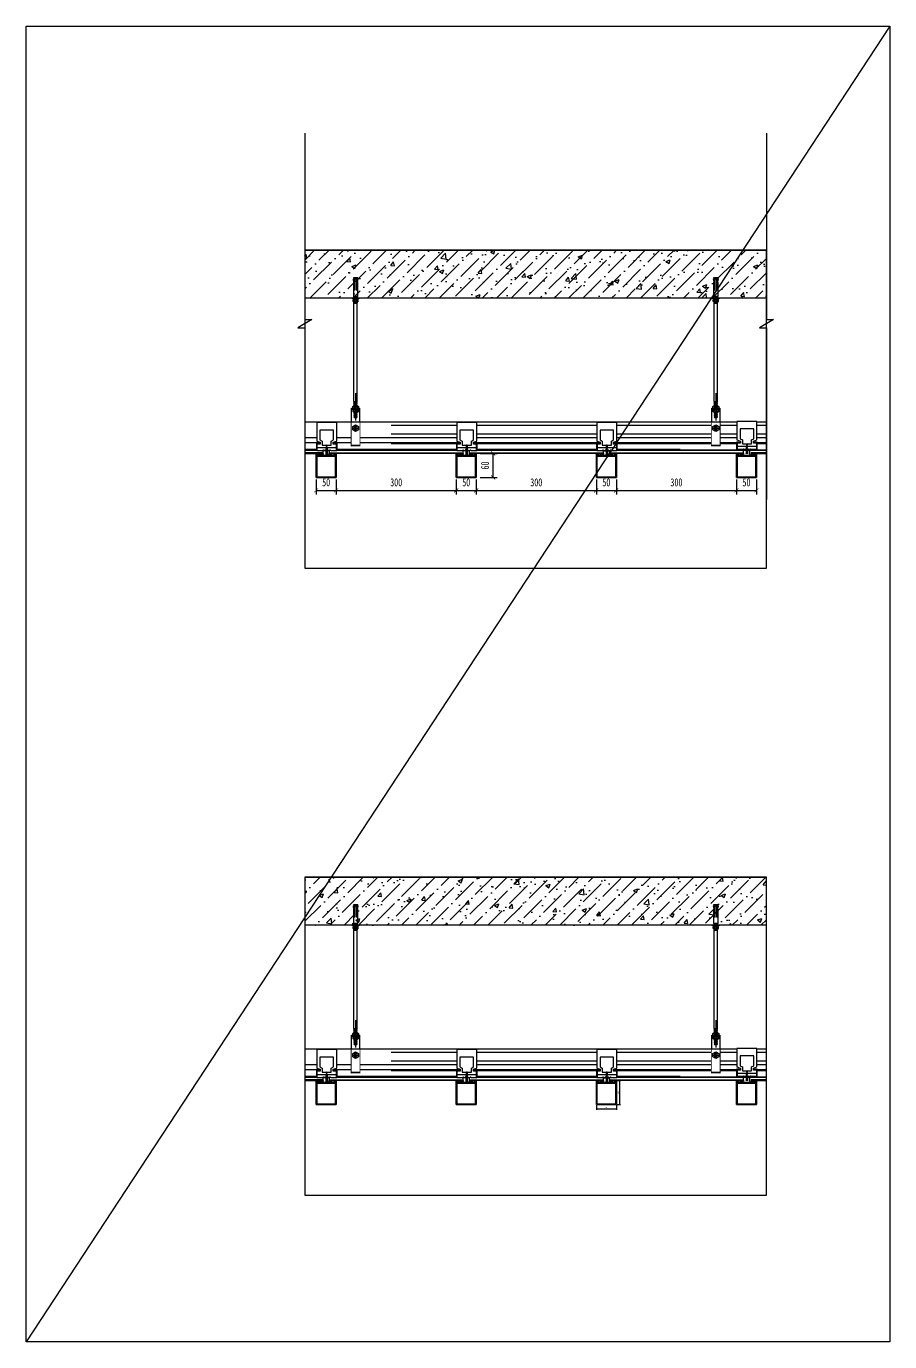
# Model space of a CAD drawing. Header units: millimetres. Extents: x 413534 to 445094, y -245300 to -235817.
# Drawn here: x 421100 to 423257, y -244088 to -240801 of the extents above; entities that cross this region are included whole.
import ezdxf
from ezdxf.xclip import XClip

# ---------------------------------------------------------------- set-up
doc = ezdxf.new("R2010")
doc.units = ezdxf.units.MM
doc.header["$LTSCALE"] = 150
doc.header["$MEASUREMENT"] = 0
doc.header["$XCLIPFRAME"] = 2
for name, pattern in [('CENTER', [50.8, 31.75, -6.35, 6.35, -6.35]), ('DASH', [0.35, 0.25, -0.1]), ('DASHEDX2', [38.1, 25.4, -12.7])]:
    doc.linetypes.add(name, pattern=pattern)
doc.layers.get('Defpoints').update_dxf_attribs({"color": 6})
for name, color, linetype in [('4-Fine(立面细线)', 251, 'Continuous'), ('D-节点填充', 250, 'Continuous'), ('D-造型细线', 146, 'Continuous'), ('E-楼板、墙体', 6, 'Continuous'), ('E-立面造型线', 3, 'Continuous'), ('E-顶面轮廓线', 4, 'Continuous')]:
    doc.layers.add(name, color=color, linetype=linetype)
doc.layers.add('DEFPOINTS(视图框)', color=250, linetype='Continuous', plot=False)
doc.styles.add('DIM', font='', dxfattribs={"width": 0.7})
doc.styles.get('DIM').set_extended_font_data('SimSun')
doc.dimstyles.new('10', dxfattribs={"dimscale": 10, "dimtxt": 2, "dimasz": 1, "dimexe": 1, "dimexo": 1, "dimgap": 1, "dimtad": 1, "dimdec": 0, "dimzin": 0, "dimdsep": 46, "dimtxsty": 'DIM', "dimblk": 'ARCHTICK', "dimcen": 0, "dimclrd": 5, "dimclre": 5, "dimclrt": 35, "dimadec": 0, "dimazin": 0, "dimtfac": 0.5, "dimtdec": 0, "dimtix": 1, "dimtmove": 2, "dimatfit": 2, "dimldrblk": 'A', "dimfxl": 0, "dimtolj": 1, "dimtzin": 0, "dimlwd": -1, "dimlwe": -1, "dimarcsym": 0})
doc.dimstyles.new('2', dxfattribs={"dimscale": 2, "dimtxt": 2, "dimasz": 1, "dimexe": 1, "dimexo": 1, "dimgap": 1, "dimtad": 1, "dimdec": 0, "dimzin": 0, "dimdsep": 46, "dimtxsty": 'DIM', "dimblk": 'ARCHTICK', "dimcen": 0, "dimclrd": 5, "dimclre": 5, "dimclrt": 35, "dimadec": 0, "dimazin": 0, "dimtfac": 0.5, "dimtdec": 0, "dimtix": 1, "dimtmove": 2, "dimatfit": 2, "dimldrblk": 'A', "dimfxl": 0, "dimtolj": 1, "dimtzin": 0, "dimlwd": -1, "dimlwe": -1, "dimarcsym": 0})

# ---------------------------------------------------------------- blocks, each defined once
blk = doc.blocks.new('BZ')
at = {"layer": 'E-立面造型线', "color": 146}
for p, q in [((0, 915.2), (0, 449.8)), ((17.3, 449.8), (-17.7, 429.2)), ((-17.7, 429.2), (0, 429.2)), ((0, 449.8), (17.3, 449.8)), ((0, 429.2), (0, 0))]:
    blk.add_line(p, q, dxfattribs=at)
blk = doc.blocks.new('*U107')
at = {"color": 251, "linetype": 'DASH', "ltscale": 25}
for p, q in [((0, 30), (1270.3, 30)), ((0, 8), (1270.3, 8))]:
    blk.add_line(p, q, dxfattribs=at)
blk.add_lwpolyline([(0, 38), (1270.3, 38), (1270.3, 0), (0, 0)], close=True)
blk = doc.blocks.new('*U106')
blk.add_lwpolyline([(0, 0), (1270.7, 0), (1270.7, 19), (0, 19)], close=True)
at = {"color": 251, "linetype": 'DASH', "ltscale": 25}
for points in [[(1270.7, 16), (0, 16)], [(0, 3), (1270.7, 3)]]:
    blk.add_lwpolyline(points, dxfattribs=at)
blk = doc.blocks.new('A$C2A732D7B')
blk.add_wipeout([(25, 10), (25, 29), (20, 29), (20, 26), (16.5, 26), (16.5, 31), (25, 34), (25, 80), (-25, 80), (-25, 34), (-16.5, 31), (-16.5, 26), (-20, 26), (-20, 29), (-25, 29), (-25, 10), (-12, 10), (-9, 11), (-6, 10), (-3, 11), (0, 10), (3, 11), (6, 10), (9, 11), (12, 10)])
for points in [[(-25, 80), (-25, 34), (-16.5, 31), (-16.5, 26), (-24.5, 26), (-24.5, 18), (24.5, 18), (24.5, 26), (16.5, 26), (16.5, 31), (25, 34), (25, 80)], [(20.5, 26), (20, 26), (20, 29), (25, 29), (25, 10), (12, 10), (9, 11), (6, 10), (3, 11), (0, 10), (-3, 11), (-6, 10), (-9, 11), (-12, 10), (-25, 10), (-25, 29), (-20, 29), (-20, 26), (-20.5, 26), (-20.5, 28.5), (-24.5, 28.5), (-24.5, 10.5), (-12.1, 10.5), (-9, 11.5), (-6, 10.5), (-3, 11.5), (0, 10.5), (3, 11.5), (6, 10.5), (9, 11.5), (12.1, 10.5), (24.5, 10.5), (24.5, 28.5), (20.5, 28.5)]]:
    blk.add_lwpolyline(points, close=True)
at = {"color": 251}
blk.add_lwpolyline([(-17, 61.3), (-17, 36.9), (-11.5, 33.9), (-11.5, 24), (11.5, 24), (11.5, 33.9), (17, 36.9), (17, 61.3)], close=True, dxfattribs=at)
at = {"color": 251, "ltscale": 0.1}
blk.add_lwpolyline([(-1.2, 17.5), (-0.7, 18.4), (-1.1, 19.1), (-0.7, 20), (-0.9, 20.6), (-0.6, 21.5), (-0.8, 22.2), (-0.5, 23), (-0.7, 23.7), (0, 25), (0.6, 24.2), (0.5, 23.4), (0.7, 22.7), (0.6, 21.9), (0.9, 21.3), (0.7, 20.5), (1, 19.9), (0.7, 19), (1.2, 18.3), (0.8, 17.3), (1.2, 16.7), (0.9, 15.7), (1.2, 15), (0.8, 14), (1.2, 13.3), (0.8, 12.4), (1.2, 11.7), (0.8, 10.7), (1.2, 10), (0.8, 9.1), (1.2, 8.3), (1.2, 1.4), (2.5, 0), (-2.5, 0), (-1.2, 1.4), (-1.2, 9.1), (-1.2, 9.1), (-0.8, 10.1), (-1.2, 10.8), (-0.8, 11.8), (-1.2, 12.5), (-0.8, 13.4), (-1.2, 14.1), (-0.8, 15.1), (-1.2, 15.8), (-0.7, 16.8)], close=True, dxfattribs=at)
blk = doc.blocks.new('*U108')
at = {"ltscale": 0.3}
for p, q in [((-4, 111), (-4, 368)), ((4, 110.2), (4, 368))]:
    blk.add_line(p, q, dxfattribs=at)
for p, q in [((4, 110.2), (-4, 111)), ((4, 107), (-4, 107.8)), ((4, 103.8), (-4, 104.6)), ((4, 100.6), (-4, 101.4)), ((-3.2, 109.3), (3.2, 108.7)), ((-3.2, 106.1), (3.2, 105.5)), ((-3.2, 102.9), (3.2, 102.3)), ((-3.2, 99.7), (3.2, 99.1)), ((10, 91), (-10, 91)), ((4, 81.4), (-4, 80.6)), ((4, 78.2), (-4, 77.4)), ((-3.6, 97.6), (-3.6, 93.6)), ((-3.6, 84.4), (-3.6, 88.4)), ((-3.2, 82.3), (3.2, 82.9)), ((-3.2, 79.1), (3.2, 79.7)), ((-3.2, 75.9), (3.2, 76.5)), ((3.6, 97.6), (3.6, 93.6)), ((3.6, 84.4), (3.6, 88.4))]:
    blk.add_line(p, q)
for points in [[(-4, 98.2), (-3.2, 99.7), (-4, 101.4), (-3.2, 102.9), (-4, 104.6), (-3.2, 106.1), (-4, 107.8), (-3.2, 109.3), (-4, 111)], [(3.6, 98.2), (3.2, 99.1), (4, 100.6), (3.2, 102.3), (4, 103.8), (3.2, 105.5), (4, 107), (3.2, 108.7), (4, 110.2)], [(7.2, 91), (7.2, 89), (-7.2, 89), (-7.2, 91)]]:
    blk.add_lwpolyline(points)
blk.add_lwpolyline([(10, -2), (10, 93), (-10, 93), (-10, -2)], close=True)
for points in [[(3.6, 98.2), (-4, 98.2), (-5.4, 98.2, 0.22641), (-7.2, 97.5), (-7.2, 93.7, 0.193582), (-5.3, 93), (-3.4, 93), (3.4, 93), (5.3, 93, 0.201578), (7.2, 93.7), (7.2, 97.5, 0.203722), (5.4, 98.2)], [(3.6, 83.8), (-4, 83.8), (-5.4, 83.8, -0.22641), (-7.2, 84.5), (-7.2, 88.3, -0.193582), (-5.3, 89), (-3.4, 89), (3.4, 89), (5.3, 89, -0.201578), (7.2, 88.3), (7.2, 84.5, -0.203722), (5.4, 83.8)]]:
    blk.add_lwpolyline(points, format="xyb", close=True)
for points in [[(-5.3, 98.2, -0.219294), (-3.6, 97.6, -0.173205), (3.6, 97.6, -0.102242), (5.3, 98.2)], [(-5.3, 93, 0.219294), (-3.6, 93.6, 0.173205), (3.6, 93.6, 0.102242), (5.3, 93)], [(-5.3, 89, -0.219294), (-3.6, 88.4, -0.173205), (3.6, 88.4, -0.102242), (5.3, 89)], [(-5.3, 83.8, 0.219294), (-3.6, 84.4, 0.173205), (3.6, 84.4, 0.102242), (5.3, 83.8)]]:
    blk.add_lwpolyline(points, format="xyb")
blk.add_wipeout([(-10, 58), (10, 58), (10, -2), (-10, -2)])
at = {"color": 251, "linetype": 'CENTER', "ltscale": 3}
for p, q in [((0, 130.4), (0, 62.8)), ((7.4, 43), (-7.4, 43)), ((0, 35.6), (0, 50.4))]:
    blk.add_line(p, q, dxfattribs=at)
for p, q in [((4, 75), (-4, 74.2)), ((4, 71.8), (-4, 71)), ((3.2, 70), (-3.5, 70)), ((-3.2, 72.7), (3.2, 73.3)), ((-10, 58), (10, 58))]:
    blk.add_line(p, q)
at = {"color": 251, "linetype": 'DASH', "ltscale": 15}
blk.add_line((-10, 0), (10, 0), dxfattribs=at)
for points in [[(-3.5, 70), (-4, 71), (-3.2, 72.7), (-4, 74.2), (-3.2, 75.9), (-4, 77.4), (-3.2, 79.1), (-4, 80.6), (-3.2, 82.3), (-4, 83.8)], [(3.6, 83.8), (3.2, 82.9), (4, 81.4), (3.2, 79.7), (4, 78.2), (3.2, 76.5), (4, 75), (3.2, 73.3), (4, 71.8), (3.2, 70)]]:
    blk.add_lwpolyline(points)
blk.add_lwpolyline([(0, 51.3), (-7.2, 47.1), (-7.2, 38.8), (0, 34.6), (7.2, 38.8), (7.2, 47.1)], close=True)
blk.add_circle((0, 42.9), 4.62)
blk = doc.blocks.new('g434t')
at = {"layer": '4-Fine(立面细线)', "color": 251, "linetype": 'DASHEDX2', "ltscale": 0.02}
for p, q in [((2366.1, 1133.6), (2366.1, 1119.6)), ((2366.1, 1133.6), (2371.1, 1130.6)), ((2366.1, 1119.6), (2371.1, 1122.6)), ((2371.1, 1134.6), (2371.1, 1130.6)), ((2406.1, 1130.6), (2371.1, 1130.6)), ((2406.1, 1128.6), (2371.1, 1128.6)), ((2371.1, 1128.6), (2371.1, 1124.6)), ((2371.1, 1124.6), (2406.1, 1124.6)), ((2371.1, 1122.6), (2406.1, 1122.6)), ((2371.1, 1122.6), (2371.1, 1118.6)), ((2426.1, 1132.6), (2381.1, 1132.6)), ((2381.1, 1120.6), (2426.1, 1120.6)), ((2406.1, 1128.6), (2406.1, 1130.6)), ((2406.1, 1122.6), (2406.1, 1124.6)), ((2426.1, 1120.6), (2426.1, 1132.6)), ((2436.1, 1132.6), (2435.1, 1132)), ((2436.1, 1120.6), (2435.1, 1121.2)), ((2441.5, 1134.6), (2436.8, 1134.6)), ((2441.4, 1130.6), (2436.8, 1130.6)), ((2436.8, 1122.6), (2441.5, 1122.6)), ((2441.4, 1118.6), (2436.8, 1118.6)), ((2442.1, 1132.6), (2443.1, 1131.6)), ((2442.1, 1120.6), (2443.1, 1121.6)), ((2446.1, 1131.6), (2443.1, 1131.6)), ((2443.1, 1131.6), (2443.1, 1121.6)), ((2443.1, 1121.6), (2446.1, 1121.6)), ((2447.1, 1130.6), (2446.1, 1131.6)), ((2446.1, 1121.6), (2446.1, 1131.6)), ((2447.1, 1122.6), (2446.1, 1121.6)), ((2447.1, 1130.6), (2447.1, 1122.6))]:
    blk.add_line(p, q, dxfattribs=at)
for points in [[(2431.1, 1121.6), (2431.1, 1131.6), (2426.1, 1131.6), (2426.1, 1121.6)], [(2431.1, 1116.6), (2433.1, 1116.6), (2433.1, 1136.6), (2431.1, 1136.6)], [(2433.1, 1120.6), (2435.1, 1120.6), (2435.1, 1132.6), (2433.1, 1132.6)]]:
    blk.add_lwpolyline(points, close=True, dxfattribs=at)
for centre, radius, start, end in [((2405.9, 1282.3), 151.7, 256.7643, 260.6158), ((2405.9, 970.9), 151.7, 99.3842, 103.2357), ((2439.5, 1132.7), 3.34, 144.3427, 217.9547), ((2448.4, 1126.5), 12.2, 160.3368, 198.504), ((2439.5, 1120.7), 3.34, 144.3427, 217.9547), ((2438.8, 1132.7), 3.34, 322.0453, 35.6573), ((2429.9, 1126.5), 12.2, 341.496, 19.6632), ((2438.8, 1120.7), 3.34, 322.0453, 35.6573)]:
    blk.add_arc(centre, radius, start, end, dxfattribs=at)
blk = doc.blocks.new('SSFF')
at = {"layer": 'D-节点填充'}
h = blk.add_hatch(dxfattribs=at)
h.set_pattern_fill('ANSI36', color=256, scale=8, style=0)
h.set_pattern_definition([(45, (421220.376, -241780.49), (13.4704, 49.3914), [63.5, -12.7, 0, -12.7])])
h.paths.add_polyline_path([(423052.9, -241480.2), (423052.9, -241360.2), (421452.9, -241360.2), (421393.3, -241360.2), (421393.3, -241480.2), (421652.9, -241480.2), (421652.9, -241480.2)])
h = blk.add_hatch(dxfattribs=at)
h.set_pattern_fill('AR-CONC', color=256, scale=0.6, style=0)
h.set_pattern_definition([(50, (421220.38, -241780.49), (109.311, -9.5635), [11.43, -125.73]), (355, (421220.38, -241780.49), (-21.146, 114.634), [9.144, -100.584]), (100.451, (421229.48, -241781.29), (88.1655, 105.07), [9.714, -106.854]), (46.184, (421220.38, -241750.01), (162.647, -25.225), [17.145, -188.595]), (96.636, (421233.93, -241752.11), (142.443, 148.455), [14.571, -160.281]), (351.184, (421220.38, -241750.01), (142.443, 148.455), [13.716, -150.876]), (21, (421235.62, -241757.63), (90.969, -61.3593), [11.43, -125.73]), (326, (421235.62, -241757.63), (37.081, 110.513), [9.144, -100.584]), (71.4514, (421243.2, -241762.74), (128.05, 49.154), [9.714, -106.854]), (37.5, (421220.376, -241780.49), (1.8532, 50.733), [0, -99.3648, 0, -102.108, 0, -100.965]), (7.5, (421220.376, -241780.49), (40.0918, 60.1083), [0, -58.2168, 0, -97.0788, 0, -38.481]), (327.5, (421186.39, -241780.49), (81.3544, -3.43725), [0, -38.1, 0, -118.872, 0, -157.734]), (317.5, (421171.15, -241780.49), (88.8775, 15.256), [0, -49.53, 0, -78.9432, 0, -112.014])])
h.paths.add_polyline_path([(423052.9, -241480.2), (423052.9, -241360.2), (421452.9, -241360.2), (421393.3, -241360.2), (421393.3, -241480.2), (421652.9, -241480.2), (421652.9, -241480.2)])
at = {"layer": 'D-造型细线', "color": 44}
for p, q in [((422175.6, -241875.2, 220.5), (422175.6, -241869.7, 220.5)), ((422175.7, -241875.2, 220.5), (422175.7, -241869.7, 220.5)), ((422175.8, -241875.2, 220.4), (422175.8, -241869.7, 220.4)), ((422175.8, -241875.2, 220.3), (422175.8, -241869.7, 220.3)), ((422177.4, -241872.2, 220.5), (422211.1, -241872.2, 220.5)), ((422191.6, -241861.1, 19.4), (422191.6, -241861.2, 19.4)), ((422191.6, -241861.1, 19.4), (422206.6, -241861.1, 199.5)), ((422206.6, -241861.2, 199.5), (422191.6, -241861.2, 19.4)), ((422206.6, -241861.1, 199.5), (422206.6, -241861.2, 199.5)), ((422220.9, -241869.7, 220.5), (422222.6, -241869.7, 220.5)), ((422220.9, -241872.2, 220.5), (422220.9, -241869.7, 220.5)), ((422222.4, -241874.2, 220.7), (422222.4, -241869.7, 220.7)), ((422222.4, -241874.2, 220.6), (422222.4, -241869.7, 220.6)), ((422222.5, -241874.2, 220.5), (422222.5, -241869.7, 220.5)), ((422222.6, -241874.2, 220.5), (422222.6, -241869.7, 220.5)), ((422525.6, -241875.2, 220.5), (422525.6, -241869.7, 220.5)), ((422525.7, -241875.2, 220.5), (422525.7, -241869.7, 220.5)), ((422525.8, -241875.2, 220.4), (422525.8, -241869.7, 220.4)), ((422525.8, -241875.2, 220.3), (422525.8, -241869.7, 220.3)), ((422527.4, -241872.2, 220.5), (422561.1, -241872.2, 220.5)), ((422541.6, -241861.3, 19.4), (422541.6, -241861.4, 19.4)), ((422541.6, -241861.3, 19.4), (422556.6, -241861.3, 199.5)), ((422556.6, -241861.4, 199.5), (422541.6, -241861.4, 19.4)), ((422556.6, -241861.3, 199.5), (422556.6, -241861.4, 199.5)), ((422570.9, -241869.7, 220.5), (422572.6, -241869.7, 220.5)), ((422570.9, -241872.2, 220.5), (422570.9, -241869.7, 220.5)), ((422572.4, -241874.2, 220.7), (422572.4, -241869.7, 220.7)), ((422572.4, -241874.2, 220.6), (422572.4, -241869.7, 220.6)), ((422572.5, -241874.2, 220.5), (422572.5, -241869.7, 220.5)), ((422572.6, -241874.2, 220.5), (422572.6, -241869.7, 220.5)), ((422875.6, -241875.2, 220.5), (422875.6, -241869.7, 220.5)), ((422875.7, -241875.2, 220.5), (422875.7, -241869.7, 220.5)), ((422875.8, -241875.2, 220.4), (422875.8, -241869.7, 220.4)), ((422875.8, -241875.2, 220.3), (422875.8, -241869.7, 220.3)), ((422877.4, -241872.2, 220.5), (422911.1, -241872.2, 220.5)), ((422891.6, -241858.3, 19.4), (422891.6, -241858.4, 19.4)), ((422891.6, -241858.3, 19.4), (422906.6, -241858.3, 199.5)), ((422906.6, -241858.4, 199.5), (422891.6, -241858.4, 19.4)), ((422906.6, -241858.3, 199.5), (422906.6, -241858.4, 199.5)), ((422920.9, -241869.7, 220.5), (422922.6, -241869.7, 220.5)), ((422920.9, -241872.2, 220.5), (422920.9, -241869.7, 220.5)), ((422922.4, -241874.2, 220.7), (422922.4, -241869.7, 220.7)), ((422922.4, -241874.2, 220.6), (422922.4, -241869.7, 220.6)), ((422922.5, -241874.2, 220.5), (422922.5, -241869.7, 220.5)), ((422922.6, -241874.2, 220.5), (422922.6, -241869.7, 220.5))]:
    blk.add_line(p, q, dxfattribs=at)
at = {"layer": 'D-造型细线', "color": 44, "extrusion": (-0.990268, -8.13238e-13, 0.139173)}
for p, q in [((422175.6, -241869.7, 220.5), (422175.8, -241869.7, 221.7)), ((422175.6, -241875.2, 220.5), (422175.6, -241869.7, 220.5)), ((422175.8, -241875.2, 221.7), (422175.8, -241869.7, 221.7)), ((422222.3, -241874.2, 219.2), (422222.3, -241869.7, 219.2)), ((422222.5, -241874.2, 220.5), (422222.3, -241874.2, 219.2)), ((422222.5, -241874.2, 220.5), (422222.5, -241869.7, 220.5)), ((422525.6, -241869.7, 220.5), (422525.8, -241869.7, 221.7)), ((422525.6, -241875.2, 220.5), (422525.6, -241869.7, 220.5)), ((422525.8, -241875.2, 221.7), (422525.8, -241869.7, 221.7)), ((422572.3, -241874.2, 219.2), (422572.3, -241869.7, 219.2)), ((422572.5, -241874.2, 220.5), (422572.3, -241874.2, 219.2)), ((422572.5, -241874.2, 220.5), (422572.5, -241869.7, 220.5)), ((422875.6, -241869.7, 220.5), (422875.8, -241869.7, 221.7)), ((422875.6, -241875.2, 220.5), (422875.6, -241869.7, 220.5)), ((422875.8, -241875.2, 221.7), (422875.8, -241869.7, 221.7)), ((422922.3, -241874.2, 219.2), (422922.3, -241869.7, 219.2)), ((422922.5, -241874.2, 220.5), (422922.3, -241874.2, 219.2)), ((422922.5, -241874.2, 220.5), (422922.5, -241869.7, 220.5)), ((422175.6, -241875.2, 220.5), (422175.8, -241875.2, 221.7)), ((422525.6, -241875.2, 220.5), (422525.8, -241875.2, 221.7)), ((422875.6, -241875.2, 220.5), (422875.8, -241875.2, 221.7))]:
    blk.add_line(p, q, dxfattribs=at)
at = {"layer": 'D-造型细线', "color": 44, "extrusion": (0.990268, 8.13238e-13, -0.139173)}
for p, q in [((422175.9, -241869.7, 221.7), (422175.7, -241869.7, 220.5)), ((422175.7, -241875.2, 220.5), (422175.7, -241869.7, 220.5)), ((422175.9, -241875.2, 221.7), (422175.9, -241869.7, 221.7)), ((422525.9, -241869.7, 221.7), (422525.7, -241869.7, 220.5)), ((422525.7, -241875.2, 220.5), (422525.7, -241869.7, 220.5)), ((422525.9, -241875.2, 221.7), (422525.9, -241869.7, 221.7)), ((422875.9, -241869.7, 221.7), (422875.7, -241869.7, 220.5)), ((422875.7, -241875.2, 220.5), (422875.7, -241869.7, 220.5)), ((422875.9, -241875.2, 221.7), (422875.9, -241869.7, 221.7)), ((422175.7, -241875.2, 220.5), (422175.9, -241875.2, 221.7)), ((422525.7, -241875.2, 220.5), (422525.9, -241875.2, 221.7)), ((422875.7, -241875.2, 220.5), (422875.9, -241875.2, 221.7))]:
    blk.add_line(p, q, dxfattribs=at)
at = {"layer": 'D-造型细线', "color": 44, "extrusion": (0.139173, 8.89289e-14, 0.990268)}
for p, q in [((422175.8, -241869.7, 221.7), (422175.9, -241869.7, 221.7)), ((422175.8, -241875.2, 221.7), (422175.8, -241869.7, 221.7)), ((422175.9, -241875.2, 221.7), (422175.9, -241869.7, 221.7)), ((422525.8, -241869.7, 221.7), (422525.9, -241869.7, 221.7)), ((422525.8, -241875.2, 221.7), (422525.8, -241869.7, 221.7)), ((422525.9, -241875.2, 221.7), (422525.9, -241869.7, 221.7)), ((422875.8, -241869.7, 221.7), (422875.9, -241869.7, 221.7)), ((422875.8, -241875.2, 221.7), (422875.8, -241869.7, 221.7)), ((422875.9, -241875.2, 221.7), (422875.9, -241869.7, 221.7)), ((422175.8, -241875.2, 221.7), (422175.9, -241875.2, 221.7)), ((422525.8, -241875.2, 221.7), (422525.9, -241875.2, 221.7)), ((422875.8, -241875.2, 221.7), (422875.9, -241875.2, 221.7))]:
    blk.add_line(p, q, dxfattribs=at)
at = {"layer": 'D-造型细线', "color": 44, "extrusion": (3.87268e-12, 2.50355e-14, -1)}
for p, q in [((422177.4, -241869.7, 220.5), (422175.8, -241869.7, 220.3)), ((422175.8, -241875.2, 220.3), (422175.8, -241869.7, 220.3)), ((422177.4, -241872.2, 220.5), (422177.4, -241869.7, 220.5)), ((422191.6, -241872.2, 220.5), (422177.4, -241872.2, 220.5)), ((422206.6, -241861.1, 197.6), (422191.6, -241861.1, -22.9)), ((422191.6, -241872.2, 220.5), (422191.6, -241861.1, -22.9)), ((422206.6, -241861.1, 197.6), (422206.6, -241872.2, 220.5)), ((422220.9, -241872.2, 220.5), (422206.6, -241872.2, 220.5)), ((422222.4, -241874.2, 220.6), (422222.4, -241869.7, 220.6)), ((422527.4, -241869.7, 220.5), (422525.8, -241869.7, 220.3)), ((422525.8, -241875.2, 220.3), (422525.8, -241869.7, 220.3)), ((422527.4, -241872.2, 220.5), (422527.4, -241869.7, 220.5)), ((422541.6, -241872.2, 220.5), (422527.4, -241872.2, 220.5)), ((422556.6, -241861.3, 197.6), (422541.6, -241861.3, -22.9)), ((422541.6, -241872.2, 220.5), (422541.6, -241861.3, -22.9)), ((422556.6, -241861.3, 197.6), (422556.6, -241872.2, 220.5)), ((422570.9, -241872.2, 220.5), (422556.6, -241872.2, 220.5)), ((422572.4, -241874.2, 220.6), (422572.4, -241869.7, 220.6)), ((422877.4, -241869.7, 220.5), (422875.8, -241869.7, 220.3)), ((422875.8, -241875.2, 220.3), (422875.8, -241869.7, 220.3)), ((422877.4, -241872.2, 220.5), (422877.4, -241869.7, 220.5)), ((422891.6, -241872.2, 220.5), (422877.4, -241872.2, 220.5)), ((422906.6, -241858.3, 197.6), (422891.6, -241858.3, -22.9)), ((422891.6, -241869.2, 220.5), (422891.6, -241858.3, -22.9)), ((422906.6, -241858.3, 197.6), (422906.6, -241869.2, 220.5)), ((422920.9, -241872.2, 220.5), (422906.6, -241872.2, 220.5)), ((422922.4, -241874.2, 220.6), (422922.4, -241869.7, 220.6)), ((422175.8, -241875.2, 220.3), (422222.6, -241875.2, 220.5)), ((422525.8, -241875.2, 220.3), (422572.6, -241875.2, 220.5)), ((422875.8, -241875.2, 220.3), (422922.6, -241875.2, 220.5))]:
    blk.add_line(p, q, dxfattribs=at)
at = {"layer": 'D-造型细线', "color": 44, "extrusion": (-1, -8.17679e-13, -3.87135e-12)}
for p, q in [((422191.6, -241861.1, -22.9), (422191.6, -241861.1, -21.1)), ((422191.6, -241861.1, -21.1), (422191.6, -241861.2, -21.1)), ((422191.6, -241872.2, 220.5), (422191.6, -241861.1, -22.9)), ((422191.6, -241861.2, -21.1), (422191.6, -241861.2, -22.8)), ((422191.6, -241872.2, 220.6), (422191.6, -241861.2, -22.8)), ((422541.6, -241861.3, -22.9), (422541.6, -241861.3, -21.1)), ((422541.6, -241861.3, -21.1), (422541.6, -241861.4, -21.1)), ((422541.6, -241872.2, 220.5), (422541.6, -241861.3, -22.9)), ((422541.6, -241861.4, -21.1), (422541.6, -241861.4, -22.8)), ((422541.6, -241872.2, 220.6), (422541.6, -241861.4, -22.8)), ((422891.6, -241858.3, -22.9), (422891.6, -241858.3, -21.1)), ((422891.6, -241858.3, -21.1), (422891.6, -241858.4, -21.1)), ((422891.6, -241869.2, 220.5), (422891.6, -241858.3, -22.9)), ((422891.6, -241858.4, -21.1), (422891.6, -241858.4, -22.8)), ((422891.6, -241869.2, 220.6), (422891.6, -241858.4, -22.8))]:
    blk.add_line(p, q, dxfattribs=at)
at = {"layer": 'D-造型细线', "color": 44, "extrusion": (-8.17735e-13, 1, 2.50355e-14)}
for p, q in [((422191.6, -241861.1, 19.4), (422206.6, -241861.1, 199.5)), ((422206.6, -241861.1, 197.6), (422191.6, -241861.1, 17.5)), ((422191.6, -241861.1, 17.5), (422191.6, -241861.1, 19.4)), ((422206.6, -241861.1, 199.5), (422206.6, -241861.1, 197.6)), ((422541.6, -241861.3, 19.4), (422556.6, -241861.3, 199.5)), ((422556.6, -241861.3, 197.6), (422541.6, -241861.3, 17.5)), ((422541.6, -241861.3, 17.5), (422541.6, -241861.3, 19.4)), ((422556.6, -241861.3, 199.5), (422556.6, -241861.3, 197.6)), ((422891.6, -241858.3, 19.4), (422906.6, -241858.3, 199.5)), ((422906.6, -241858.3, 197.6), (422891.6, -241858.3, 17.5)), ((422891.6, -241858.3, 17.5), (422891.6, -241858.3, 19.4)), ((422906.6, -241858.3, 199.5), (422906.6, -241858.3, 197.6))]:
    blk.add_line(p, q, dxfattribs=at)
at = {"layer": 'D-造型细线', "color": 44, "extrusion": (8.17735e-13, -1, -2.50355e-14)}
for p, q in [((422206.6, -241861.2, 197.7), (422191.6, -241861.2, 17.6)), ((422191.6, -241861.2, 19.4), (422191.6, -241861.2, 17.6)), ((422206.6, -241861.2, 199.5), (422191.6, -241861.2, 19.4)), ((422206.6, -241861.2, 197.7), (422206.6, -241861.2, 199.5)), ((422556.6, -241861.4, 197.7), (422541.6, -241861.4, 17.6)), ((422541.6, -241861.4, 19.4), (422541.6, -241861.4, 17.6)), ((422556.6, -241861.4, 199.5), (422541.6, -241861.4, 19.4)), ((422556.6, -241861.4, 197.7), (422556.6, -241861.4, 199.5)), ((422906.6, -241858.4, 197.7), (422891.6, -241858.4, 17.6)), ((422891.6, -241858.4, 19.4), (422891.6, -241858.4, 17.6)), ((422906.6, -241858.4, 199.5), (422891.6, -241858.4, 19.4)), ((422906.6, -241858.4, 197.7), (422906.6, -241858.4, 199.5))]:
    blk.add_line(p, q, dxfattribs=at)
at = {"layer": 'D-造型细线', "color": 44, "extrusion": (1, 8.17679e-13, 3.87135e-12)}
for p, q in [((422206.6, -241861.1, 199.5), (422206.6, -241861.2, 199.5)), ((422206.6, -241861.1, 199.5), (422206.6, -241861.1, 197.6)), ((422206.6, -241861.1, 197.6), (422206.6, -241872.2, 220.5)), ((422206.6, -241861.2, 197.7), (422206.6, -241861.2, 199.5)), ((422206.6, -241861.2, 197.7), (422206.6, -241872.2, 220.6)), ((422556.6, -241861.3, 199.5), (422556.6, -241861.4, 199.5)), ((422556.6, -241861.3, 199.5), (422556.6, -241861.3, 197.6)), ((422556.6, -241861.3, 197.6), (422556.6, -241872.2, 220.5)), ((422556.6, -241861.4, 197.7), (422556.6, -241861.4, 199.5)), ((422556.6, -241861.4, 197.7), (422556.6, -241872.2, 220.6)), ((422906.6, -241858.3, 199.5), (422906.6, -241858.4, 199.5)), ((422906.6, -241858.3, 199.5), (422906.6, -241858.3, 197.6)), ((422906.6, -241858.3, 197.6), (422906.6, -241869.2, 220.5)), ((422906.6, -241858.4, 197.7), (422906.6, -241858.4, 199.5)), ((422906.6, -241858.4, 197.7), (422906.6, -241869.2, 220.6))]:
    blk.add_line(p, q, dxfattribs=at)
at = {"layer": 'D-造型细线', "color": 44, "extrusion": (-0.139173, -8.89844e-14, -0.990268)}
for p, q in [((422222.3, -241874.2, 219.2), (422222.3, -241869.7, 219.2)), ((422222.3, -241874.2, 219.2), (422222.4, -241874.2, 219.2)), ((422222.4, -241874.2, 219.2), (422222.4, -241869.7, 219.2)), ((422572.3, -241874.2, 219.2), (422572.3, -241869.7, 219.2)), ((422572.3, -241874.2, 219.2), (422572.4, -241874.2, 219.2)), ((422572.4, -241874.2, 219.2), (422572.4, -241869.7, 219.2)), ((422922.3, -241874.2, 219.2), (422922.3, -241869.7, 219.2)), ((422922.3, -241874.2, 219.2), (422922.4, -241874.2, 219.2)), ((422922.4, -241874.2, 219.2), (422922.4, -241869.7, 219.2))]:
    blk.add_line(p, q, dxfattribs=at)
at = {"layer": 'D-造型细线', "color": 44, "extrusion": (0.990268, 8.13294e-13, -0.139173)}
for p, q in [((422222.4, -241874.2, 219.2), (422222.4, -241869.7, 219.2)), ((422222.6, -241874.2, 220.5), (422222.4, -241874.2, 219.2)), ((422222.6, -241874.2, 220.5), (422222.6, -241869.7, 220.5)), ((422572.4, -241874.2, 219.2), (422572.4, -241869.7, 219.2)), ((422572.6, -241874.2, 220.5), (422572.4, -241874.2, 219.2)), ((422572.6, -241874.2, 220.5), (422572.6, -241869.7, 220.5)), ((422922.4, -241874.2, 219.2), (422922.4, -241869.7, 219.2)), ((422922.6, -241874.2, 220.5), (422922.4, -241874.2, 219.2)), ((422922.6, -241874.2, 220.5), (422922.6, -241869.7, 220.5))]:
    blk.add_line(p, q, dxfattribs=at)
at = {"layer": 'D-造型细线', "color": 44, "extrusion": (8.17846e-13, -1, -2.49245e-14)}
for centre in [(422175.8, 220.5, 241869.7), (422525.8, 220.5, 241869.7), (422875.8, 220.5, 241869.7)]:
    blk.add_arc(centre, 0.2, 172, 270, dxfattribs=at)
at = {"layer": 'D-造型细线', "color": 44, "extrusion": (-8.17846e-13, 1, 2.49245e-14)}
for centre in [(-422175.8, 220.5, -241869.7), (-422525.8, 220.5, -241869.7), (-422875.8, 220.5, -241869.7)]:
    blk.add_arc(centre, 0.1, 270, 8, dxfattribs=at)
at = {"layer": 'D-造型细线', "color": 44, "extrusion": (-8.17735e-13, 1, 2.50355e-14)}
for centre, radius, start, end in [((-422222.4, 220.5, -241874.2), 0.2, 90, 188), ((-422222.4, 220.5, -241874.2), 0.1, 90, 188), ((-422572.4, 220.5, -241874.2), 0.2, 90, 188), ((-422572.4, 220.5, -241874.2), 0.1, 90, 188), ((-422922.4, 220.5, -241874.2), 0.2, 90, 188), ((-422922.4, 220.5, -241874.2), 0.1, 90, 188), ((-422175.8, 220.5, -241875.2), 0.2, 270, 8), ((-422175.8, 220.5, -241875.2), 0.1, 270, 8), ((-422525.8, 220.5, -241875.2), 0.2, 270, 8), ((-422525.8, 220.5, -241875.2), 0.1, 270, 8), ((-422875.8, 220.5, -241875.2), 0.2, 270, 8), ((-422875.8, 220.5, -241875.2), 0.1, 270, 8)]:
    blk.add_arc(centre, radius, start, end, dxfattribs=at)
at = {"layer": 'E-楼板、墙体'}
blk.add_line((423052.9, -241360.2), (421393.3, -241360.2), dxfattribs=at)
for points in [[(421393.3, -241360.2), (423052.9, -241360.2)], [(423052.9, -241480.2), (421393.3, -241480.2)]]:
    blk.add_lwpolyline(points, dxfattribs=at)
at = {"layer": 'E-顶面轮廓线'}
for p, q in [((421824.1, -241860.2), (421393.3, -241860.2)), ((422224.1, -241860.2), (421874.1, -241860.2)), ((422191.6, -241868.2, 200.4), (422191.6, -241869.7, 220.5)), ((422206.6, -241868.2, 200.4), (422206.6, -241869.7, 220.5)), ((422541.6, -241868.2, 200.4), (422541.6, -241869.7, 220.5)), ((422556.6, -241868.2, 200.4), (422556.6, -241869.7, 220.5)), ((422874.1, -241860.2), (422574.1, -241860.2)), ((422891.6, -241868.2, 200.4), (422891.6, -241869.7, 220.5)), ((422906.6, -241868.2, 200.4), (422906.6, -241869.7, 220.5)), ((423052.9, -241860.2), (422924.1, -241860.2))]:
    blk.add_line(p, q, dxfattribs=at)
blk.add_lwpolyline([(421474.1, -241860.2), (421524.1, -241860.2), (421524.1, -241920.2), (421474.1, -241920.2)], close=True, dxfattribs=at)
for points in [[(422179.1, -241868.2), (422174.1, -241868.2), (422174.1, -241928.2), (422224.1, -241928.2), (422224.1, -241868.2), (422219.1, -241868.2)], [(422224.1, -241868.2), (422224.1, -241928.2), (422174.1, -241928.2), (422174.1, -241868.2)], [(422179.1, -241869.7), (422179.1, -241868.2)], [(422219.1, -241868.2), (422219.1, -241869.7)], [(422529.1, -241868.2), (422524.1, -241868.2), (422524.1, -241928.2), (422574.1, -241928.2), (422574.1, -241868.2), (422569.1, -241868.2)], [(422574.1, -241868.2), (422574.1, -241928.2), (422524.1, -241928.2), (422524.1, -241868.2)], [(422529.1, -241869.7), (422529.1, -241868.2)], [(422569.1, -241868.2), (422569.1, -241869.7)], [(422879.1, -241868.2), (422874.1, -241868.2), (422874.1, -241928.2), (422924.1, -241928.2), (422924.1, -241868.2), (422919.1, -241868.2)], [(422924.1, -241868.2), (422924.1, -241928.2), (422874.1, -241928.2), (422874.1, -241868.2)], [(422879.1, -241869.7), (422879.1, -241868.2)], [(422919.1, -241868.2), (422919.1, -241869.7)]]:
    blk.add_lwpolyline(points, dxfattribs=at)
at = {"layer": 'E-顶面轮廓线', "elevation": 220.5}
for points in [[(422179.1, -241869.7), (422175.6, -241869.7), (422175.6, -241926.7), (422222.6, -241926.7), (422222.6, -241869.7), (422219.1, -241869.7)], [(422529.1, -241869.7), (422525.6, -241869.7), (422525.6, -241926.7), (422572.6, -241926.7), (422572.6, -241869.7), (422569.1, -241869.7)], [(422879.1, -241869.7), (422875.6, -241869.7), (422875.6, -241926.7), (422922.6, -241926.7), (422922.6, -241869.7), (422919.1, -241869.7)]]:
    blk.add_lwpolyline(points, dxfattribs=at)
at = {"layer": 'D-造型细线', "xscale": -1, "rotation": 359.9999999983019}
blk.add_blockref('*U107', (423054.1, -241828.2), dxfattribs=at)
at = {"layer": 'D-造型细线'}
blk.add_blockref('*U106', (421783.8, -241860.2), dxfattribs=at)
at = {"layer": 'D-造型细线', "xscale": -1}
for p in [(421922.6, -241848.2), (422822.6, -241848.2)]:
    blk.add_blockref('*U108', p, dxfattribs=at)
at = {"layer": 'D-造型细线'}
for p in [(421850.4, -241871.2), (422200.4, -241871.2), (422550.4, -241871.2), (422900.4, -241868.2)]:
    blk.add_blockref('A$C2A732D7B', p, dxfattribs=at)
at = {"layer": 'D-造型细线', "color": 44}
for p, q in [((421825.6, -241875.2, 220.5), (421825.6, -241869.7, 220.5)), ((421825.7, -241875.2, 220.5), (421825.7, -241869.7, 220.5)), ((421825.8, -241875.2, 220.4), (421825.8, -241869.7, 220.4)), ((421825.8, -241875.2, 220.3), (421825.8, -241869.7, 220.3)), ((421827.4, -241872.2, 220.5), (421861.1, -241872.2, 220.5)), ((421841.6, -241861.1, 19.4), (421841.6, -241861.2, 19.4)), ((421841.6, -241861.1, 19.4), (421856.6, -241861.1, 199.5)), ((421856.6, -241861.2, 199.5), (421841.6, -241861.2, 19.4)), ((421856.6, -241861.1, 199.5), (421856.6, -241861.2, 199.5)), ((421870.9, -241869.7, 220.5), (421872.6, -241869.7, 220.5)), ((421870.9, -241872.2, 220.5), (421870.9, -241869.7, 220.5)), ((421872.4, -241874.2, 220.7), (421872.4, -241869.7, 220.7)), ((421872.4, -241874.2, 220.6), (421872.4, -241869.7, 220.6)), ((421872.5, -241874.2, 220.5), (421872.5, -241869.7, 220.5)), ((421872.6, -241874.2, 220.5), (421872.6, -241869.7, 220.5))]:
    blk.add_line(p, q, dxfattribs=at)
at = {"layer": 'D-造型细线', "color": 44, "extrusion": (-0.990268, -8.13238e-13, 0.139173)}
for p, q in [((421825.6, -241869.7, 220.5), (421825.8, -241869.7, 221.7)), ((421825.6, -241875.2, 220.5), (421825.6, -241869.7, 220.5)), ((421825.8, -241875.2, 221.7), (421825.8, -241869.7, 221.7)), ((421872.3, -241874.2, 219.2), (421872.3, -241869.7, 219.2)), ((421872.5, -241874.2, 220.5), (421872.3, -241874.2, 219.2)), ((421872.5, -241874.2, 220.5), (421872.5, -241869.7, 220.5)), ((421825.6, -241875.2, 220.5), (421825.8, -241875.2, 221.7))]:
    blk.add_line(p, q, dxfattribs=at)
at = {"layer": 'D-造型细线', "color": 44, "extrusion": (0.990268, 8.13238e-13, -0.139173)}
for p, q in [((421825.9, -241869.7, 221.7), (421825.7, -241869.7, 220.5)), ((421825.7, -241875.2, 220.5), (421825.7, -241869.7, 220.5)), ((421825.9, -241875.2, 221.7), (421825.9, -241869.7, 221.7)), ((421825.7, -241875.2, 220.5), (421825.9, -241875.2, 221.7))]:
    blk.add_line(p, q, dxfattribs=at)
at = {"layer": 'D-造型细线', "color": 44, "extrusion": (0.139173, 8.89289e-14, 0.990268)}
for p, q in [((421825.8, -241869.7, 221.7), (421825.9, -241869.7, 221.7)), ((421825.8, -241875.2, 221.7), (421825.8, -241869.7, 221.7)), ((421825.9, -241875.2, 221.7), (421825.9, -241869.7, 221.7)), ((421825.8, -241875.2, 221.7), (421825.9, -241875.2, 221.7))]:
    blk.add_line(p, q, dxfattribs=at)
at = {"layer": 'D-造型细线', "color": 44, "extrusion": (3.87268e-12, 2.50355e-14, -1)}
for p, q in [((421827.4, -241869.7, 220.5), (421825.8, -241869.7, 220.3)), ((421825.8, -241875.2, 220.3), (421825.8, -241869.7, 220.3)), ((421827.4, -241872.2, 220.5), (421827.4, -241869.7, 220.5)), ((421841.6, -241872.2, 220.5), (421827.4, -241872.2, 220.5)), ((421856.6, -241861.1, 197.6), (421841.6, -241861.1, -22.9)), ((421841.6, -241872.2, 220.5), (421841.6, -241861.1, -22.9)), ((421856.6, -241861.1, 197.6), (421856.6, -241872.2, 220.5)), ((421870.9, -241872.2, 220.5), (421856.6, -241872.2, 220.5)), ((421872.4, -241874.2, 220.6), (421872.4, -241869.7, 220.6)), ((421825.8, -241875.2, 220.3), (421872.6, -241875.2, 220.5))]:
    blk.add_line(p, q, dxfattribs=at)
at = {"layer": 'D-造型细线', "color": 44, "extrusion": (-1, -8.17679e-13, -3.87135e-12)}
for p, q in [((421841.6, -241861.1, -22.9), (421841.6, -241861.1, -21.1)), ((421841.6, -241861.1, -21.1), (421841.6, -241861.2, -21.1)), ((421841.6, -241872.2, 220.5), (421841.6, -241861.1, -22.9)), ((421841.6, -241861.2, -21.1), (421841.6, -241861.2, -22.8)), ((421841.6, -241872.2, 220.6), (421841.6, -241861.2, -22.8))]:
    blk.add_line(p, q, dxfattribs=at)
at = {"layer": 'D-造型细线', "color": 44, "extrusion": (-8.17735e-13, 1, 2.50355e-14)}
for p, q in [((421841.6, -241861.1, 19.4), (421856.6, -241861.1, 199.5)), ((421856.6, -241861.1, 197.6), (421841.6, -241861.1, 17.5)), ((421841.6, -241861.1, 17.5), (421841.6, -241861.1, 19.4)), ((421856.6, -241861.1, 199.5), (421856.6, -241861.1, 197.6))]:
    blk.add_line(p, q, dxfattribs=at)
at = {"layer": 'D-造型细线', "color": 44, "extrusion": (8.17735e-13, -1, -2.50355e-14)}
for p, q in [((421856.6, -241861.2, 197.7), (421841.6, -241861.2, 17.6)), ((421841.6, -241861.2, 19.4), (421841.6, -241861.2, 17.6)), ((421856.6, -241861.2, 199.5), (421841.6, -241861.2, 19.4)), ((421856.6, -241861.2, 197.7), (421856.6, -241861.2, 199.5))]:
    blk.add_line(p, q, dxfattribs=at)
at = {"layer": 'D-造型细线', "color": 44, "extrusion": (1, 8.17679e-13, 3.87135e-12)}
for p, q in [((421856.6, -241861.1, 199.5), (421856.6, -241861.2, 199.5)), ((421856.6, -241861.1, 199.5), (421856.6, -241861.1, 197.6)), ((421856.6, -241861.1, 197.6), (421856.6, -241872.2, 220.5)), ((421856.6, -241861.2, 197.7), (421856.6, -241861.2, 199.5)), ((421856.6, -241861.2, 197.7), (421856.6, -241872.2, 220.6))]:
    blk.add_line(p, q, dxfattribs=at)
at = {"layer": 'D-造型细线', "color": 44, "extrusion": (-0.139173, -8.89844e-14, -0.990268)}
for p, q in [((421872.3, -241874.2, 219.2), (421872.3, -241869.7, 219.2)), ((421872.3, -241874.2, 219.2), (421872.4, -241874.2, 219.2)), ((421872.4, -241874.2, 219.2), (421872.4, -241869.7, 219.2))]:
    blk.add_line(p, q, dxfattribs=at)
at = {"layer": 'D-造型细线', "color": 44, "extrusion": (0.990268, 8.13294e-13, -0.139173)}
for p, q in [((421872.4, -241874.2, 219.2), (421872.4, -241869.7, 219.2)), ((421872.6, -241874.2, 220.5), (421872.4, -241874.2, 219.2)), ((421872.6, -241874.2, 220.5), (421872.6, -241869.7, 220.5))]:
    blk.add_line(p, q, dxfattribs=at)
at = {"layer": 'D-造型细线', "color": 44, "extrusion": (8.17846e-13, -1, -2.49245e-14)}
blk.add_arc((421825.8, 220.5, 241869.7), 0.2, 172, 270, dxfattribs=at)
at = {"layer": 'D-造型细线', "color": 44, "extrusion": (-8.17846e-13, 1, 2.49245e-14)}
blk.add_arc((-421825.8, 220.5, -241869.7), 0.1, 270, 8, dxfattribs=at)
at = {"layer": 'D-造型细线', "color": 44, "extrusion": (-8.17735e-13, 1, 2.50355e-14)}
for centre, radius, start, end in [((-421872.4, 220.5, -241874.2), 0.2, 90, 188), ((-421872.4, 220.5, -241874.2), 0.1, 90, 188), ((-421825.8, 220.5, -241875.2), 0.2, 270, 8), ((-421825.8, 220.5, -241875.2), 0.1, 270, 8)]:
    blk.add_arc(centre, radius, start, end, dxfattribs=at)
at = {"layer": 'E-顶面轮廓线'}
for p, q in [((421841.6, -241868.2, 200.4), (421841.6, -241869.7, 220.5)), ((421856.6, -241868.2, 200.4), (421856.6, -241869.7, 220.5))]:
    blk.add_line(p, q, dxfattribs=at)
at = {"layer": 'E-顶面轮廓线', "elevation": 220.5}
for points in [[(421836.2, -241870.2), (421836.2, -241871.7), (421841.2, -241871.7), (421841.2, -241866.7), (421510.6, -241866.7), (421510.6, -241871.7), (421515.6, -241871.7), (421515.6, -241870.2), (421512.1, -241870.2), (421512.1, -241868.2), (421839.7, -241868.2), (421839.7, -241870.2), (421836.2, -241870.2)], [(421829.1, -241869.7), (421825.6, -241869.7), (421825.6, -241926.7), (421872.6, -241926.7), (421872.6, -241869.7), (421869.1, -241869.7)], [(421862, -241870.2), (421862, -241871.7), (421857, -241871.7), (421857, -241866.7), (422187.7, -241866.7), (422187.7, -241871.7), (422182.7, -241871.7), (422182.7, -241870.2), (422186.2, -241870.2), (422186.2, -241868.2), (421858.5, -241868.2), (421858.5, -241870.2), (421862, -241870.2)]]:
    blk.add_lwpolyline(points, dxfattribs=at)
at = {"layer": 'E-顶面轮廓线'}
for points in [[(421829.1, -241868.2), (421824.1, -241868.2), (421824.1, -241928.2), (421874.1, -241928.2), (421874.1, -241868.2), (421869.1, -241868.2)], [(421874.1, -241868.2), (421874.1, -241928.2), (421824.1, -241928.2), (421824.1, -241868.2)], [(421829.1, -241869.7), (421829.1, -241868.2)], [(421869.1, -241868.2), (421869.1, -241869.7)], [(422213.7, -241870.2), (422213.7, -241871.7), (422208.7, -241871.7), (422208.7, -241866.7), (422539.4, -241866.7), (422539.4, -241871.7), (422534.4, -241871.7), (422534.4, -241870.2), (422537.9, -241870.2), (422537.9, -241868.2), (422210.2, -241868.2), (422210.2, -241870.2), (422213.7, -241870.2)], [(422563.7, -241870.2), (422563.7, -241871.7), (422558.7, -241871.7), (422558.7, -241866.7), (422889.4, -241866.7), (422889.4, -241871.7), (422884.4, -241871.7), (422884.4, -241870.2), (422887.9, -241870.2), (422887.9, -241868.2), (422560.2, -241868.2), (422560.2, -241870.2), (422563.7, -241870.2)], [(423237, -241870.2), (423237, -241871.7), (423242, -241871.7), (423242, -241866.7), (422911.3, -241866.7), (422911.3, -241871.7), (422916.3, -241871.7), (422916.3, -241870.2), (422912.8, -241870.2), (422912.8, -241868.2), (423240.5, -241868.2), (423240.5, -241870.2), (423237, -241870.2)]]:
    blk.add_lwpolyline(points, dxfattribs=at)
at = {"layer": '4-Fine(立面细线)', "color": 1, "xscale": -0.8, "yscale": 0.8, "zscale": 0.8, "rotation": 90}
for p in [(422823.9, -239535.2), (423723.9, -239535.2)]:
    blk.add_blockref('g434t', p, dxfattribs=at)
blk = doc.blocks.new('_ARCHTICK')
at = {"color": 0, "linetype": 'ByBlock', "const_width": 0.15}
blk.add_lwpolyline([(-0.5, -0.5), (0.5, 0.5)], dxfattribs=at)
blk = doc.blocks.new('*D160')
at = {"color": 5}
for p, q in [((421824.1, -241933.2), (421824.1, -241970.4)), ((421874.1, -241933.2), (421874.1, -241970.4)), ((421824.1, -241960.4), (421874.1, -241960.4))]:
    blk.add_line(p, q, dxfattribs=at)
at = {"layer": 'Defpoints', "color": 0}
for p in [(421824.1, -241923.2), (421874.1, -241923.2), (421874.1, -241960.4)]:
    blk.add_point(p, dxfattribs=at)
at = {"color": 5, "xscale": 10, "yscale": 10, "zscale": 10, "rotation": 180}
blk.add_blockref('_ARCHTICK', (421824.1, -241960.4), dxfattribs=at)
at = {"color": 5, "xscale": 10, "yscale": 10, "zscale": 10}
blk.add_blockref('_ARCHTICK', (421874.1, -241960.4), dxfattribs=at)
at = {"color": 35, "insert": (421849.1, -241940.4), "char_height": 20, "attachment_point": 5, "style": 'DIM'}
blk.add_mtext('\\A1;50', dxfattribs=at)
blk = doc.blocks.new('A')
at = {"color": 1}
for p, q in [((-0.37, 0), (-2.13, 0)), ((-1.44, 1.15), (-1.09, 1.44)), ((-1.44, 1.15), (-0.37, 0)), ((-1.44, -1.15), (-0.37, 0)), ((-1.09, 1.44), (0, 0)), ((-1.09, -1.44), (0, 0)), ((-1.44, -1.15), (-1.09, -1.44))]:
    blk.add_line(p, q, dxfattribs=at)
for points in [[(-1.44, 1.15), (-1.09, 1.44), (-0.37, 0), (0, 0)], [(-1.44, -1.15), (-1.09, -1.44), (-0.37, 0), (0, 0)]]:
    blk.add_solid(points, dxfattribs=at)
blk = doc.blocks.new('*D161')
at = {"color": 5}
for p, q in [((421874.1, -241933.2), (421874.1, -241970.4)), ((422174.1, -241933.2), (422174.1, -241970.4)), ((421874.1, -241960.4), (422174.1, -241960.4))]:
    blk.add_line(p, q, dxfattribs=at)
at = {"layer": 'Defpoints', "color": 0}
for p in [(421874.1, -241923.2), (422174.1, -241923.2), (422174.1, -241960.4)]:
    blk.add_point(p, dxfattribs=at)
at = {"color": 5, "xscale": 10, "yscale": 10, "zscale": 10, "rotation": 180}
blk.add_blockref('_ARCHTICK', (421874.1, -241960.4), dxfattribs=at)
at = {"color": 5, "xscale": 10, "yscale": 10, "zscale": 10}
blk.add_blockref('_ARCHTICK', (422174.1, -241960.4), dxfattribs=at)
at = {"color": 35, "insert": (422024.1, -241940.4), "char_height": 20, "attachment_point": 5, "style": 'DIM'}
blk.add_mtext('\\A1;300', dxfattribs=at)
blk = doc.blocks.new('*D162')
at = {"color": 5}
for p, q in [((422174.1, -241933.2), (422174.1, -241970.4)), ((422224.1, -241933.2), (422224.1, -241970.4)), ((422174.1, -241960.4), (422224.1, -241960.4))]:
    blk.add_line(p, q, dxfattribs=at)
at = {"layer": 'Defpoints', "color": 0}
for p in [(422174.1, -241923.2), (422224.1, -241923.2), (422224.1, -241960.4)]:
    blk.add_point(p, dxfattribs=at)
at = {"color": 5, "xscale": 10, "yscale": 10, "zscale": 10, "rotation": 180}
blk.add_blockref('_ARCHTICK', (422174.1, -241960.4), dxfattribs=at)
at = {"color": 5, "xscale": 10, "yscale": 10, "zscale": 10}
blk.add_blockref('_ARCHTICK', (422224.1, -241960.4), dxfattribs=at)
at = {"color": 35, "insert": (422199.1, -241940.4), "char_height": 20, "attachment_point": 5, "style": 'DIM'}
blk.add_mtext('\\A1;50', dxfattribs=at)
blk = doc.blocks.new('*D163')
at = {"color": 5}
for p, q in [((422224.1, -241933.2), (422224.1, -241970.4)), ((422524.1, -241933.2), (422524.1, -241970.4)), ((422224.1, -241960.4), (422524.1, -241960.4))]:
    blk.add_line(p, q, dxfattribs=at)
at = {"layer": 'Defpoints', "color": 0}
for p in [(422224.1, -241923.2), (422524.1, -241923.2), (422524.1, -241960.4)]:
    blk.add_point(p, dxfattribs=at)
at = {"color": 5, "xscale": 10, "yscale": 10, "zscale": 10, "rotation": 180}
blk.add_blockref('_ARCHTICK', (422224.1, -241960.4), dxfattribs=at)
at = {"color": 5, "xscale": 10, "yscale": 10, "zscale": 10}
blk.add_blockref('_ARCHTICK', (422524.1, -241960.4), dxfattribs=at)
at = {"color": 35, "insert": (422374.1, -241940.4), "char_height": 20, "attachment_point": 5, "style": 'DIM'}
blk.add_mtext('\\A1;300', dxfattribs=at)
blk = doc.blocks.new('*D164')
at = {"color": 5}
for p, q in [((422524.1, -241933.2), (422524.1, -241970.4)), ((422574.1, -241933.2), (422574.1, -241970.4)), ((422524.1, -241960.4), (422574.1, -241960.4))]:
    blk.add_line(p, q, dxfattribs=at)
at = {"layer": 'Defpoints', "color": 0}
for p in [(422524.1, -241923.2), (422574.1, -241923.2), (422574.1, -241960.4)]:
    blk.add_point(p, dxfattribs=at)
at = {"color": 5, "xscale": 10, "yscale": 10, "zscale": 10, "rotation": 180}
blk.add_blockref('_ARCHTICK', (422524.1, -241960.4), dxfattribs=at)
at = {"color": 5, "xscale": 10, "yscale": 10, "zscale": 10}
blk.add_blockref('_ARCHTICK', (422574.1, -241960.4), dxfattribs=at)
at = {"color": 35, "insert": (422549.1, -241940.4), "char_height": 20, "attachment_point": 5, "style": 'DIM'}
blk.add_mtext('\\A1;50', dxfattribs=at)
blk = doc.blocks.new('*D165')
at = {"color": 5}
for p, q in [((422574.1, -241933.2), (422574.1, -241970.4)), ((422874.1, -241933.2), (422874.1, -241970.4)), ((422574.1, -241960.4), (422874.1, -241960.4))]:
    blk.add_line(p, q, dxfattribs=at)
at = {"layer": 'Defpoints', "color": 0}
for p in [(422574.1, -241923.2), (422874.1, -241923.2), (422874.1, -241960.4)]:
    blk.add_point(p, dxfattribs=at)
at = {"color": 5, "xscale": 10, "yscale": 10, "zscale": 10, "rotation": 180}
blk.add_blockref('_ARCHTICK', (422574.1, -241960.4), dxfattribs=at)
at = {"color": 5, "xscale": 10, "yscale": 10, "zscale": 10}
blk.add_blockref('_ARCHTICK', (422874.1, -241960.4), dxfattribs=at)
at = {"color": 35, "insert": (422724.1, -241940.4), "char_height": 20, "attachment_point": 5, "style": 'DIM'}
blk.add_mtext('\\A1;300', dxfattribs=at)
blk = doc.blocks.new('*D166')
at = {"color": 5}
for p, q in [((422874.1, -241933.2), (422874.1, -241970.4)), ((422924.1, -241933.2), (422924.1, -241970.4)), ((422874.1, -241960.4), (422924.1, -241960.4))]:
    blk.add_line(p, q, dxfattribs=at)
at = {"layer": 'Defpoints', "color": 0}
for p in [(422874.1, -241923.2), (422924.1, -241923.2), (422924.1, -241960.4)]:
    blk.add_point(p, dxfattribs=at)
at = {"color": 5, "xscale": 10, "yscale": 10, "zscale": 10, "rotation": 180}
blk.add_blockref('_ARCHTICK', (422874.1, -241960.4), dxfattribs=at)
at = {"color": 5, "xscale": 10, "yscale": 10, "zscale": 10}
blk.add_blockref('_ARCHTICK', (422924.1, -241960.4), dxfattribs=at)
at = {"color": 35, "insert": (422899.1, -241940.4), "char_height": 20, "attachment_point": 5, "style": 'DIM'}
blk.add_mtext('\\A1;50', dxfattribs=at)
blk = doc.blocks.new('*D167')
at = {"color": 5}
for p, q in [((422234.1, -241868.2), (422276.1, -241868.2)), ((422266.1, -241928.2), (422266.1, -241868.2)), ((422234.1, -241928.2), (422276.1, -241928.2))]:
    blk.add_line(p, q, dxfattribs=at)
at = {"layer": 'Defpoints', "color": 0}
for p in [(422224.1, -241868.2), (422266.1, -241868.2), (422224.1, -241928.2)]:
    blk.add_point(p, dxfattribs=at)
at = {"color": 5, "xscale": 10, "yscale": 10, "zscale": 10}
for p, rotation in [((422266.1, -241868.2), 90), ((422266.1, -241928.2), 270)]:
    blk.add_blockref('_ARCHTICK', p, dxfattribs=dict(at, rotation=rotation))
at = {"color": 35, "insert": (422246.1, -241898.2), "char_height": 20, "attachment_point": 5, "rotation": 90, "style": 'DIM'}
blk.add_mtext('\\A1;60', dxfattribs=at)
blk = doc.blocks.new('*D168')
at = {"color": 5}
for p, q in [((422524.1, -243496.9), (422524.1, -243508)), ((422524.1, -243506), (422574.1, -243506)), ((422574.1, -243496.9), (422574.1, -243508))]:
    blk.add_line(p, q, dxfattribs=at)
at = {"layer": 'Defpoints', "color": 0}
for p in [(422524.1, -243494.9), (422574.1, -243494.9), (422574.1, -243506)]:
    blk.add_point(p, dxfattribs=at)
at = {"color": 5, "xscale": 2, "yscale": 2, "zscale": 2, "rotation": 180}
blk.add_blockref('_ARCHTICK', (422524.1, -243506), dxfattribs=at)
at = {"color": 5, "xscale": 2, "yscale": 2, "zscale": 2}
blk.add_blockref('_ARCHTICK', (422574.1, -243506), dxfattribs=at)
at = {"color": 35, "insert": (422549.1, -243502), "char_height": 4, "attachment_point": 5, "style": 'DIM'}
blk.add_mtext('\\A1;50', dxfattribs=at)
blk = doc.blocks.new('*D169')
at = {"color": 5}
for p, q in [((422576.1, -243434.9), (422584.8, -243434.9)), ((422582.8, -243494.9), (422582.8, -243434.9)), ((422576.1, -243494.9), (422584.8, -243494.9))]:
    blk.add_line(p, q, dxfattribs=at)
at = {"layer": 'Defpoints', "color": 0}
for p in [(422574.1, -243434.9), (422582.8, -243434.9), (422574.1, -243494.9)]:
    blk.add_point(p, dxfattribs=at)
at = {"color": 5, "xscale": 2, "yscale": 2, "zscale": 2}
for p, rotation in [((422582.8, -243434.9), 90), ((422582.8, -243494.9), 270)]:
    blk.add_blockref('_ARCHTICK', p, dxfattribs=dict(at, rotation=rotation))
at = {"color": 35, "insert": (422578.8, -243464.9), "char_height": 4, "attachment_point": 5, "rotation": 90, "style": 'DIM'}
blk.add_mtext('\\A1;60', dxfattribs=at)

msp = doc.modelspace()

# ---------------------------------------------------------------- block references
at = {"color": 251}
ref = msp.add_blockref('SSFF', (0, 0), dxfattribs=at)
XClip(ref).set_block_clipping_path([(421795.7187531245, -242155.0149167033), (422949.1033647258, -241360.1523569471)])
ref = msp.add_blockref('SSFF', (0, -1566.7), dxfattribs=at)
XClip(ref).set_block_clipping_path([(421795.7187531245, -242155.0149167033), (422949.1033647258, -241360.1523569471)])

# ---------------------------------------------------------------- next in the draw order: linework, layer by layer
at = {"layer": 'DEFPOINTS(视图框)'}
msp.add_lwpolyline([(421099.9, -240800.8), (423257, -240800.8), (423257, -244087.6), (421099.9, -244087.6)], close=True, dxfattribs=at)
msp.add_lwpolyline([(423257, -240800.8), (421099.9, -244087.6)], dxfattribs=at)

# ---------------------------------------------------------------- next in the draw order: block references
at = {"layer": 'D-节点填充'}
for p in [(421795.7, -241983.4), (422949.1, -241983.4)]:
    msp.add_blockref('BZ', p, dxfattribs=at)

# ---------------------------------------------------------------- next in the draw order: dimensions: what is measured, and where the dimension line sits
for base, p1, p2, dimstyle, picture, middle in [((422266.1, -241868.2), (422224.1, -241928.2), (422224.1, -241868.2), '10', '*D167', (422246.1, -241898.2)), ((422582.8, -243434.9), (422574.1, -243494.9), (422574.1, -243434.9), '2', '*D169', (422578.8, -243464.9))]:
    dim = msp.add_linear_dim(base=base, p1=p1, p2=p2, angle=90, dimstyle=dimstyle)
    dim.commit()
    dim.dimension.update_dxf_attribs({"geometry": picture, "text_midpoint": middle})
for base, p1, p2, dimstyle, picture, middle in [((421874.1, -241960.4), (421824.1, -241923.2), (421874.1, -241923.2), '10', '*D160', (421849.1, -241940.4)), ((422174.1, -241960.4), (421874.1, -241923.2), (422174.1, -241923.2), '10', '*D161', (422024.1, -241940.4)), ((422224.1, -241960.4), (422174.1, -241923.2), (422224.1, -241923.2), '10', '*D162', (422199.1, -241940.4)), ((422524.1, -241960.4), (422224.1, -241923.2), (422524.1, -241923.2), '10', '*D163', (422374.1, -241940.4)), ((422574.1, -241960.4), (422524.1, -241923.2), (422574.1, -241923.2), '10', '*D164', (422549.1, -241940.4)), ((422874.1, -241960.4), (422574.1, -241923.2), (422874.1, -241923.2), '10', '*D165', (422724.1, -241940.4)), ((422924.1, -241960.4), (422874.1, -241923.2), (422924.1, -241923.2), '10', '*D166', (422899.1, -241940.4)), ((422574.1, -243506), (422524.1, -243494.9), (422574.1, -243494.9), '2', '*D168', (422549.1, -243502))]:
    dim = msp.add_linear_dim(base=base, p1=p1, p2=p2, dimstyle=dimstyle)
    dim.commit()
    dim.dimension.update_dxf_attribs({"geometry": picture, "text_midpoint": middle})

doc.saveas('drawing.dxf')
